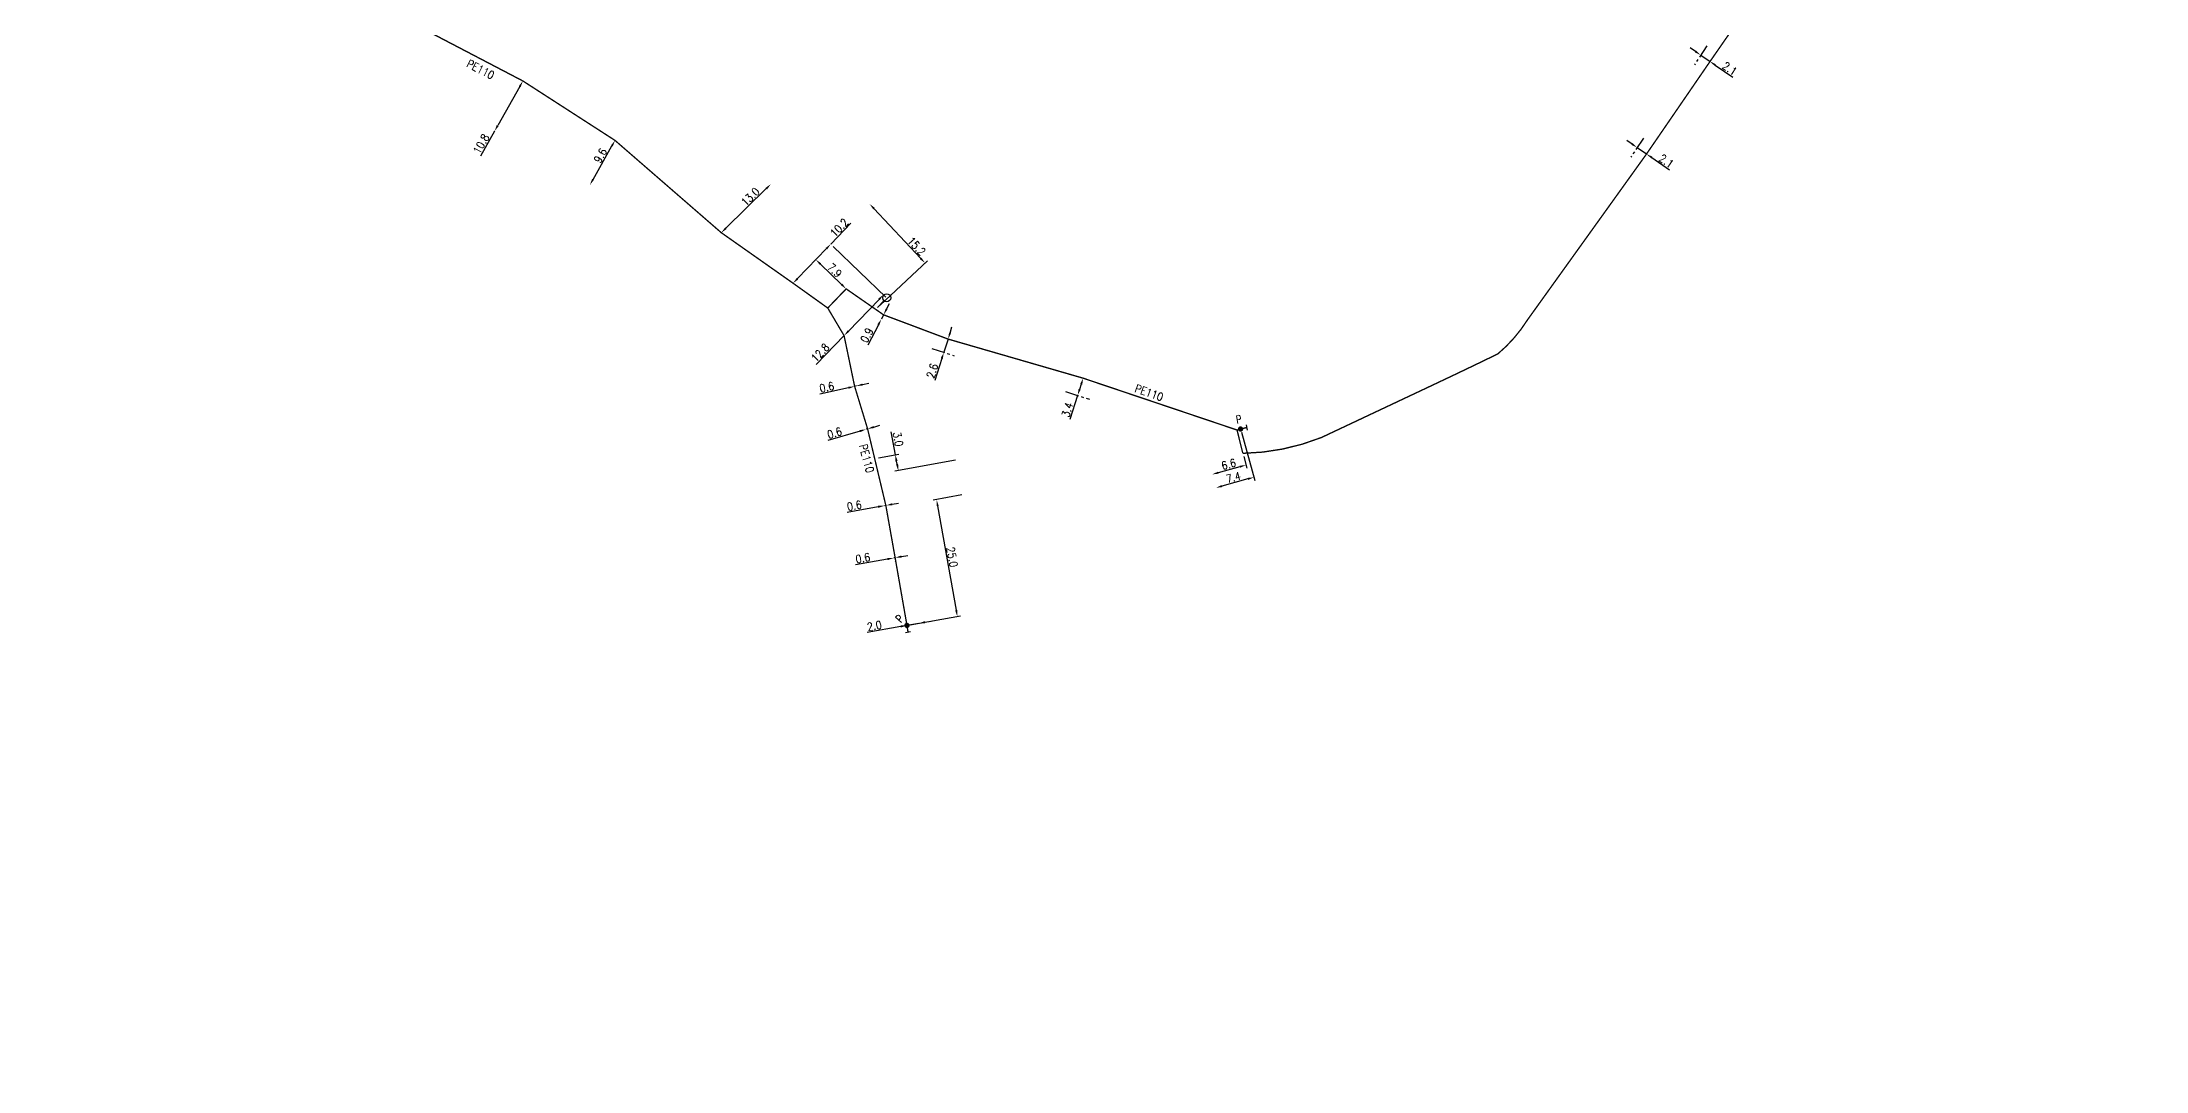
# Model space of a CAD drawing. Header units: millimetres. Extents: x 183000 to 183920, y 151989 to 153001.
# Drawn here: x 183442.5 to 183837, y 152499.4 to 152692.2 of the extents above; entities that cross this region are included whole.
import ezdxf
from ezdxf.enums import TextEntityAlignment as Align

# ---------------------------------------------------------------- set-up
doc = ezdxf.new("R2010")
doc.units = ezdxf.units.MM
doc.header["$MEASUREMENT"] = 0
doc.header["$PDMODE"] = 34
doc.linetypes.add('CENTER', pattern=[50.8, 31.75, -6.35, 6.35, -6.35])
doc.linetypes.add('L_100_PE', pattern=[14, 10, -1.5, 1, -1.5])
doc.layers.get('0').update_dxf_attribs({"linetype": 'CONTINUOUS'})
doc.layers.get('DEFPOINTS').update_dxf_attribs({"linetype": 'CONTINUOUS'})
for name, color, linetype in [('L_140', 3, 'CONTINUOUS'), ('L_300', 7, 'CONTINUOUS'), ('L_340', 7, 'CONTINUOUS')]:
    doc.layers.add(name, color=color, linetype=linetype)
doc.styles.add('G_ROMANS', font='ROMANS.SHX', dxfattribs={"width": 0.75})
doc.styles.get("Standard").update_dxf_attribs({"font": 'romans.shx', "width": 0.85})
doc.dimstyles.get("Standard").update_dxf_attribs({"dimtxt": 1.5, "dimasz": 1.2, "dimexe": 0.625, "dimexo": 0.625, "dimgap": 0.25, "dimtad": 1, "dimdec": 1, "dimzin": 0, "dimdsep": 46, "dimtxsty": 'Standard', "dimcen": -0.5, "dimadec": 0, "dimazin": 0, "dimtfac": 1, "dimtdec": 1, "dimtmove": 0, "dimatfit": 3, "dimfxl": 1, "dimtolj": 1, "dimtzin": 0, "dimarcsym": 0})

# ---------------------------------------------------------------- blocks, each defined once
blk = doc.blocks.new('L_340_07')
at = {"color": 0, "linetype": 'Continuous', "const_width": 0.25, "flags": 128}
blk.add_lwpolyline([(0, 0), (1.25, 0)], dxfattribs=at)
at = {"color": 0, "linetype": 'Continuous', "flags": 128}
blk.add_lwpolyline([(1.25, -0.5), (1.25, 0.5)], dxfattribs=at)
at = {"color": 0, "linetype": 'Continuous', "width": 0.75, "flags": 3}
for tag, p in [('DEF_LEG', (0.72, -3.47)), ('DEF_COUP', (0.72, -5.97)), ('DEF_TYPE', (0.72, -8.47))]:
    blk.add_attdef(tag, text='', height=1.2, dxfattribs=at).set_placement(p, align=Align.MIDDLE)
blk = doc.blocks.new('L_340_14')
at = {"color": 0, "linetype": 'Continuous', "flags": 128}
blk.add_lwpolyline([(-2.5, 2.5), (-0.75, 2.5)], dxfattribs=at)
at = {"color": 0, "linetype": 'Continuous'}
blk.add_circle((0, 2.5), 0.75, dxfattribs=at)
at = {"color": 0, "linetype": 'Continuous', "style": 'G_ROMANS', "width": 0.75, "flags": 3}
for tag, p in [('DEF_LEG', (0, -10)), ('DEF_COUP', (0, -12.5)), ('DEF_TYPE', (0, -15))]:
    blk.add_attdef(tag, text='', height=1.2, dxfattribs=at).set_placement(p, align=Align.MIDDLE)
blk = doc.blocks.new('*D44')
at = {"layer": 'DEFPOINTS', "color": 0, "linetype": 'Continuous'}
for p in [(183615.58, 152607.49), (183604.69, 152582.93), (183614.13, 152584.61)]:
    blk.add_point(p, dxfattribs=at)
at = {"layer": 'L_340', "color": 0, "linetype": 'Continuous', "lineweight": -2}
for p, q in [((183614.96, 152607.38), (183609.61, 152606.43)), ((183610.44, 152605.36), (183613.92, 152585.79)), ((183605.31, 152583.04), (183614.74, 152584.72))]:
    blk.add_line(p, q, dxfattribs=at)
at = {"layer": 'L_340', "color": 0, "linetype": 'Continuous'}
for points in [[(183610.63, 152605.39), (183610.24, 152605.32), (183610.23, 152606.54)], [(183614.11, 152585.83), (183613.72, 152585.76), (183614.13, 152584.61)]]:
    blk.add_solid(points, dxfattribs=at)
at = {"layer": 'L_340', "color": 0, "linetype": 'Continuous', "insert": (183613.16, 152595.75), "char_height": 1.5, "attachment_point": 5, "rotation": 280.0796}
blk.add_mtext('\\A1;25.0', dxfattribs=at)
blk = doc.blocks.new('*D45')
at = {"layer": 'DEFPOINTS', "color": 0, "linetype": 'Continuous'}
for p in [(183598.74, 152614.24), (183614.42, 152613.99), (183603.05, 152611.96)]:
    blk.add_point(p, dxfattribs=at)
at = {"layer": 'L_140', "color": 0, "linetype": 'Continuous', "lineweight": -2}
for p, q in [((183602.52, 152614.92), (183601.76, 152619.22)), ((183599.35, 152614.35), (183603.14, 152615.03)), ((183613.81, 152613.88), (183602.43, 152611.85)), ((183602.84, 152613.14), (183602.73, 152613.74))]:
    blk.add_line(p, q, dxfattribs=at)
at = {"layer": 'L_140', "color": 0, "linetype": 'Continuous'}
for points in [[(183602.93, 152613.77), (183602.54, 152613.7), (183602.52, 152614.92)], [(183603.04, 152613.18), (183602.64, 152613.11), (183603.05, 152611.96)]]:
    blk.add_solid(points, dxfattribs=at)
at = {"layer": 'L_140', "color": 0, "linetype": 'Continuous', "insert": (183603.02, 152617.83), "char_height": 1.5, "attachment_point": 5, "rotation": 280.0796}
blk.add_mtext('\\A1;3.0', dxfattribs=at)
blk = doc.blocks.new('*D46')
at = {"layer": 'DEFPOINTS', "color": 0, "linetype": 'Continuous'}
for p in [(183597.04, 152619.68), (183597.32, 152619.77), (183597.32, 152619.77)]:
    blk.add_point(p, dxfattribs=at)
at = {"layer": 'L_140', "color": 0, "linetype": 'Continuous', "lineweight": -2}
for p, q in [((183595.89, 152619.34), (183589.88, 152617.58)), ((183597.32, 152619.77), (183597.04, 152619.68)), ((183598.48, 152620.11), (183599.63, 152620.44))]:
    blk.add_line(p, q, dxfattribs=at)
at = {"layer": 'L_140', "color": 0, "linetype": 'Continuous'}
for points in [[(183595.83, 152619.54), (183595.94, 152619.15), (183597.04, 152619.68)], [(183598.42, 152620.3), (183598.53, 152619.91), (183597.32, 152619.77)]]:
    blk.add_solid(points, dxfattribs=at)
at = {"layer": 'L_140', "color": 0, "linetype": 'Continuous', "insert": (183591.12, 152618.99), "char_height": 1.5, "attachment_point": 5, "rotation": 16.3586}
blk.add_mtext('\\A1;0.6', dxfattribs=at)
blk = doc.blocks.new('*D47')
at = {"layer": 'DEFPOINTS', "color": 0, "linetype": 'Continuous'}
for p in [(183594.88, 152627.73), (183595.17, 152627.8), (183595.17, 152627.8)]:
    blk.add_point(p, dxfattribs=at)
at = {"layer": 'L_140', "color": 0, "linetype": 'Continuous', "lineweight": -2}
for p, q in [((183593.71, 152627.47), (183588.33, 152626.26)), ((183595.17, 152627.8), (183594.88, 152627.73)), ((183596.34, 152628.06), (183597.52, 152628.32))]:
    blk.add_line(p, q, dxfattribs=at)
at = {"layer": 'L_140', "color": 0, "linetype": 'Continuous'}
for points in [[(183593.67, 152627.66), (183593.75, 152627.27), (183594.88, 152627.73)], [(183596.3, 152628.25), (183596.39, 152627.86), (183595.17, 152627.8)]]:
    blk.add_solid(points, dxfattribs=at)
at = {"layer": 'L_140', "color": 0, "linetype": 'Continuous', "insert": (183589.66, 152627.58), "char_height": 1.5, "attachment_point": 5, "rotation": 12.6785}
blk.add_mtext('\\A1;0.6', dxfattribs=at)
blk = doc.blocks.new('*D48')
at = {"layer": 'DEFPOINTS', "color": 0, "linetype": 'Continuous'}
for p in [(183600.49, 152605.37), (183600.73, 152605.41), (183600.73, 152605.41)]:
    blk.add_point(p, dxfattribs=at)
at = {"layer": 'L_140', "color": 0, "linetype": 'Continuous', "lineweight": -2}
for p, q in [((183601.91, 152605.63), (183603.1, 152605.84)), ((183599.31, 152605.16), (183593.45, 152604.1)), ((183600.73, 152605.41), (183600.49, 152605.37))]:
    blk.add_line(p, q, dxfattribs=at)
at = {"layer": 'L_140', "color": 0, "linetype": 'Continuous'}
for points in [[(183601.88, 152605.82), (183601.95, 152605.43), (183600.73, 152605.41)], [(183599.28, 152605.35), (183599.35, 152604.96), (183600.49, 152605.37)]]:
    blk.add_solid(points, dxfattribs=at)
at = {"layer": 'L_140', "color": 0, "linetype": 'Continuous', "insert": (183594.83, 152605.37), "char_height": 1.5, "attachment_point": 5, "rotation": 10.1921}
blk.add_mtext('\\A1;0.6', dxfattribs=at)
blk = doc.blocks.new('*D49')
at = {"layer": 'DEFPOINTS', "color": 0, "linetype": 'Continuous'}
for p in [(183602.21, 152595.57), (183602.21, 152595.57), (183602.47, 152595.62)]:
    blk.add_point(p, dxfattribs=at)
at = {"layer": 'L_140', "color": 0, "linetype": 'Continuous', "lineweight": -2}
for p, q in [((183601.02, 152595.36), (183595.04, 152594.28)), ((183602.47, 152595.62), (183602.21, 152595.57)), ((183602.32, 152594.96), (183602.32, 152594.96)), ((183602.58, 152595), (183602.58, 152595)), ((183603.65, 152595.83), (183604.83, 152596.04))]:
    blk.add_line(p, q, dxfattribs=at)
at = {"layer": 'L_140', "color": 0, "linetype": 'Continuous'}
for points in [[(183600.99, 152595.55), (183601.06, 152595.16), (183602.21, 152595.57)], [(183603.61, 152596.03), (183603.69, 152595.63), (183602.47, 152595.62)]]:
    blk.add_solid(points, dxfattribs=at)
at = {"layer": 'L_140', "color": 0, "linetype": 'Continuous', "insert": (183596.42, 152595.54), "char_height": 1.5, "attachment_point": 5, "rotation": 10.2456}
blk.add_mtext('\\A1;0.6', dxfattribs=at)
blk = doc.blocks.new('*D50')
at = {"layer": 'DEFPOINTS', "color": 0, "linetype": 'Continuous'}
for p in [(183604.69, 152582.93), (183604.69, 152582.93), (183606.89, 152583.32)]:
    blk.add_point(p, dxfattribs=at)
at = {"layer": 'L_340', "color": 0, "linetype": 'Continuous', "lineweight": -2}
for p, q in [((183603.51, 152582.72), (183597.2, 152581.6)), ((183606.89, 152583.32), (183604.69, 152582.93)), ((183608.07, 152583.53), (183609.25, 152583.74))]:
    blk.add_line(p, q, dxfattribs=at)
at = {"layer": 'L_340', "color": 0, "linetype": 'Continuous'}
for points in [[(183603.48, 152582.92), (183603.55, 152582.53), (183604.69, 152582.93)], [(183608.03, 152583.73), (183608.1, 152583.34), (183606.89, 152583.32)]]:
    blk.add_solid(points, dxfattribs=at)
at = {"layer": 'L_340', "color": 0, "linetype": 'Continuous', "insert": (183598.58, 152582.86), "char_height": 1.5, "attachment_point": 5, "rotation": 10.0796}
blk.add_mtext('\\A1;2.0', dxfattribs=at)
blk = doc.blocks.new('L_300_12')
at = {"color": 0, "linetype": 'Continuous', "const_width": 0.497, "flags": 128}
blk.add_lwpolyline([(-0.25, 0, 1), (0.25, 0, 1)], format="xyb", close=True, dxfattribs=at)
at = {"color": 0, "linetype": 'Continuous', "style": 'G_ROMANS', "width": 0.75}
blk.add_text('P', height=1.5, dxfattribs=at).set_placement((0, 1.85), align=Align.MIDDLE)
at = {"color": 0, "linetype": 'Continuous', "style": 'G_ROMANS', "width": 0.75, "flags": 3}
for tag, p in [('DEF_COUP', (0, -7.5)), ('DEF_LEG', (0, -5)), ('DEF_TYPE', (0, -10))]:
    blk.add_attdef(tag, text='', height=1.2, dxfattribs=at).set_placement(p, align=Align.MIDDLE)
blk = doc.blocks.new('*D53')
at = {"layer": 'DEFPOINTS', "color": 0, "linetype": 'Continuous'}
for p in [(183590.42, 152654.4), (183600.28, 152644.89), (183592.9, 152637.24)]:
    blk.add_point(p, dxfattribs=at)
at = {"layer": 'L_140', "color": 0, "linetype": 'Continuous', "lineweight": -2}
for p, q in [((183590.87, 152653.97), (183600.73, 152644.46)), ((183599.45, 152644.03), (183593.73, 152638.1)), ((183592.9, 152637.24), (183587.69, 152631.83))]:
    blk.add_line(p, q, dxfattribs=at)
at = {"layer": 'L_140', "color": 0, "linetype": 'Continuous'}
for points in [[(183599.31, 152644.17), (183599.59, 152643.89), (183600.28, 152644.89)], [(183593.59, 152638.24), (183593.88, 152637.96), (183592.9, 152637.24)]]:
    blk.add_solid(points, dxfattribs=at)
at = {"layer": 'L_140', "color": 0, "linetype": 'Continuous', "insert": (183588.43, 152634.04), "char_height": 1.5, "attachment_point": 5, "rotation": 46.0297}
blk.add_mtext('\\A1;12.8', dxfattribs=at)
blk = doc.blocks.new('*D269')
at = {"layer": 'DEFPOINTS', "color": 0, "linetype": 'Continuous'}
for p in [(183532.69, 152684.96), (183527.38, 152675.56), (183527.38, 152675.56)]:
    blk.add_point(p, dxfattribs=at)
at = {"layer": 'L_140', "color": 0, "linetype": 'Continuous', "lineweight": -2}
for p, q in [((183532.1, 152683.91), (183527.97, 152676.6)), ((183527.38, 152675.56), (183524.72, 152670.85))]:
    blk.add_line(p, q, dxfattribs=at)
at = {"layer": 'L_140', "color": 0, "linetype": 'Continuous'}
for points in [[(183531.92, 152684.01), (183532.27, 152683.82), (183532.69, 152684.96)], [(183527.79, 152676.7), (183528.14, 152676.5), (183527.38, 152675.56)]]:
    blk.add_solid(points, dxfattribs=at)
at = {"layer": 'L_140', "color": 0, "linetype": 'Continuous', "insert": (183524.88, 152673.17), "char_height": 1.5, "attachment_point": 5, "rotation": 60.541}
blk.add_mtext('\\A1;10.8', dxfattribs=at)
blk = doc.blocks.new('*D270')
at = {"layer": 'DEFPOINTS', "color": 0, "linetype": 'Continuous'}
for p in [(183579.17, 152665.63), (183579.17, 152665.63), (183569.88, 152656.53)]:
    blk.add_point(p, dxfattribs=at)
at = {"layer": 'L_140', "color": 0, "linetype": 'Continuous', "lineweight": -2}
blk.add_line((183570.74, 152657.37), (183578.32, 152664.79), dxfattribs=at)
at = {"layer": 'L_140', "color": 0, "linetype": 'Continuous'}
for points in [[(183578.18, 152664.93), (183578.46, 152664.64), (183579.17, 152665.63)], [(183570.6, 152657.51), (183570.88, 152657.23), (183569.88, 152656.53)]]:
    blk.add_solid(points, dxfattribs=at)
at = {"layer": 'L_140', "color": 0, "linetype": 'Continuous', "insert": (183575.33, 152663.26), "char_height": 1.5, "attachment_point": 5, "rotation": 44.3956}
blk.add_mtext('\\A1;13.0', dxfattribs=at)
blk = doc.blocks.new('*D271')
at = {"layer": 'DEFPOINTS', "color": 0, "linetype": 'Continuous'}
for p in [(183590.42, 152654.4), (183590.42, 152654.4), (183583.34, 152647.06)]:
    blk.add_point(p, dxfattribs=at)
at = {"layer": 'L_140', "color": 0, "linetype": 'Continuous', "lineweight": -2}
for p, q in [((183590.42, 152654.4), (183594.18, 152658.29)), ((183584.18, 152647.93), (183589.59, 152653.54))]:
    blk.add_line(p, q, dxfattribs=at)
at = {"layer": 'L_140', "color": 0, "linetype": 'Continuous'}
for points in [[(183589.45, 152653.68), (183589.73, 152653.4), (183590.42, 152654.4)], [(183584.03, 152648.06), (183584.32, 152647.79), (183583.34, 152647.06)]]:
    blk.add_solid(points, dxfattribs=at)
at = {"layer": 'L_140', "color": 0, "linetype": 'Continuous', "insert": (183592, 152657.47), "char_height": 1.5, "attachment_point": 5, "rotation": 46.0297}
blk.add_mtext('\\A1;10.2', dxfattribs=at)
blk = doc.blocks.new('*D272')
at = {"layer": 'DEFPOINTS', "color": 0, "linetype": 'Continuous'}
for p in [(183587.61, 152651.48), (183587.61, 152651.48), (183593.29, 152646)]:
    blk.add_point(p, dxfattribs=at)
at = {"layer": 'L_140', "color": 0, "linetype": 'Continuous', "lineweight": -2}
blk.add_line((183592.43, 152646.83), (183588.47, 152650.65), dxfattribs=at)
at = {"layer": 'L_140', "color": 0, "linetype": 'Continuous'}
for points in [[(183588.61, 152650.79), (183588.33, 152650.51), (183587.61, 152651.48)], [(183592.57, 152646.98), (183592.29, 152646.69), (183593.29, 152646)]]:
    blk.add_solid(points, dxfattribs=at)
at = {"layer": 'L_140', "color": 0, "linetype": 'Continuous', "insert": (183591.14, 152649.46), "char_height": 1.5, "attachment_point": 5, "rotation": 316.0297}
blk.add_mtext('\\A1;7.9', dxfattribs=at)
blk = doc.blocks.new('*D273')
at = {"layer": 'DEFPOINTS', "color": 0, "linetype": 'Continuous'}
for p in [(183597.68, 152661.93), (183597.68, 152661.93), (183599.2, 152642.52)]:
    blk.add_point(p, dxfattribs=at)
at = {"layer": 'L_340', "color": 0, "linetype": 'Continuous', "lineweight": -2}
for p, q in [((183607.26, 152651.71), (183598.51, 152661.05)), ((183599.66, 152642.95), (183608.54, 152651.27))]:
    blk.add_line(p, q, dxfattribs=at)
at = {"layer": 'L_340', "color": 0, "linetype": 'Continuous'}
for points in [[(183598.65, 152661.19), (183598.36, 152660.92), (183597.68, 152661.93)], [(183607.4, 152651.85), (183607.11, 152651.58), (183608.08, 152650.84)]]:
    blk.add_solid(points, dxfattribs=at)
at = {"layer": 'L_340', "color": 0, "linetype": 'Continuous', "insert": (183606.49, 152654), "char_height": 1.5, "attachment_point": 5, "rotation": 313.1442}
blk.add_mtext('\\A1;15.2', dxfattribs=at)
blk = doc.blocks.new('*D274')
at = {"layer": 'DEFPOINTS', "color": 0, "linetype": 'Continuous'}
for p in [(183600.3, 152641.14), (183599.89, 152640.34), (183599.89, 152640.34)]:
    blk.add_point(p, dxfattribs=at)
at = {"layer": 'L_140', "color": 0, "linetype": 'Continuous', "lineweight": -2}
for p, q in [((183600.3, 152641.14), (183599.89, 152640.34)), ((183600.86, 152642.2), (183601.41, 152643.26)), ((183599.33, 152639.28), (183597.33, 152635.46))]:
    blk.add_line(p, q, dxfattribs=at)
at = {"layer": 'L_140', "color": 0, "linetype": 'Continuous'}
for points in [[(183600.68, 152642.29), (183601.04, 152642.11), (183600.3, 152641.14)], [(183599.15, 152639.37), (183599.51, 152639.18), (183599.89, 152640.34)]]:
    blk.add_solid(points, dxfattribs=at)
at = {"layer": 'L_140', "color": 0, "linetype": 'Continuous', "insert": (183597.17, 152637.3), "char_height": 1.5, "attachment_point": 5, "rotation": 62.4186}
blk.add_mtext('\\A1;0.9', dxfattribs=at)
blk = doc.blocks.new('*D275')
at = {"layer": 'DEFPOINTS', "color": 0, "linetype": 'Continuous'}
for p in [(183611.6, 152634.11), (183611.6, 152634.11), (183612.4, 152636.59)]:
    blk.add_point(p, dxfattribs=at)
at = {"layer": 'L_140', "color": 0, "linetype": 'Continuous', "lineweight": -2}
for p, q in [((183612.77, 152637.73), (183613.13, 152638.87)), ((183612.4, 152636.59), (183611.6, 152634.11)), ((183611.23, 152632.97), (183609.89, 152628.81))]:
    blk.add_line(p, q, dxfattribs=at)
at = {"layer": 'L_140', "color": 0, "linetype": 'Continuous'}
for points in [[(183612.58, 152637.79), (183612.96, 152637.67), (183612.4, 152636.59)], [(183611.04, 152633.03), (183611.42, 152632.91), (183611.6, 152634.11)]]:
    blk.add_solid(points, dxfattribs=at)
at = {"layer": 'L_140', "color": 0, "linetype": 'Continuous', "insert": (183609.43, 152630.63), "char_height": 1.5, "attachment_point": 5, "rotation": 72.1272}
blk.add_mtext('\\A1;2.6', dxfattribs=at)
blk = doc.blocks.new('*D276')
at = {"layer": 'DEFPOINTS', "color": 0, "linetype": 'Continuous'}
for p in [(183637.73, 152629.26), (183636.68, 152626.02), (183636.68, 152626.02)]:
    blk.add_point(p, dxfattribs=at)
at = {"layer": 'L_140', "color": 0, "linetype": 'Continuous', "lineweight": -2}
for p, q in [((183636.68, 152626.02), (183635.22, 152621.49)), ((183637.36, 152628.12), (183637.05, 152627.17))]:
    blk.add_line(p, q, dxfattribs=at)
at = {"layer": 'L_140', "color": 0, "linetype": 'Continuous'}
for points in [[(183637.17, 152628.18), (183637.55, 152628.06), (183637.73, 152629.26)], [(183636.86, 152627.23), (183637.24, 152627.1), (183636.68, 152626.02)]]:
    blk.add_solid(points, dxfattribs=at)
at = {"layer": 'L_140', "color": 0, "linetype": 'Continuous', "insert": (183634.77, 152623.34), "char_height": 1.5, "attachment_point": 5, "rotation": 72.1272}
blk.add_mtext('\\A1;3.4', dxfattribs=at)
blk = doc.blocks.new('*D277')
at = {"layer": 'DEFPOINTS', "color": 0, "linetype": 'Continuous'}
for p in [(183667.66, 152615.18), (183661.9, 152611.23), (183661.9, 152611.23)]:
    blk.add_point(p, dxfattribs=at)
at = {"layer": 'L_140', "color": 0, "linetype": 'Continuous', "lineweight": -2}
for p, q in [((183667.83, 152614.58), (183668.43, 152612.39)), ((183667.11, 152612.67), (183663.06, 152611.55))]:
    blk.add_line(p, q, dxfattribs=at)
at = {"layer": 'L_140', "color": 0, "linetype": 'Continuous'}
for points in [[(183663.01, 152611.75), (183663.11, 152611.36), (183661.9, 152611.23)], [(183667.05, 152612.86), (183667.16, 152612.48), (183668.26, 152612.99)]]:
    blk.add_solid(points, dxfattribs=at)
at = {"layer": 'L_140', "color": 0, "linetype": 'Continuous', "insert": (183665, 152613.13), "char_height": 1.5, "attachment_point": 5, "rotation": 15.4444}
blk.add_mtext('\\A1;6.6', dxfattribs=at)
blk = doc.blocks.new('*D279')
at = {"layer": 'DEFPOINTS', "color": 0, "linetype": 'Continuous'}
for p in [(183667.23, 152619.73), (183662.6, 152608.72), (183662.6, 152608.72)]:
    blk.add_point(p, dxfattribs=at)
at = {"layer": 'L_300', "color": 0, "linetype": 'Continuous', "lineweight": -2}
for p, q in [((183667.4, 152619.12), (183669.9, 152610.09)), ((183668.57, 152610.37), (183663.75, 152609.04))]:
    blk.add_line(p, q, dxfattribs=at)
at = {"layer": 'L_300', "color": 0, "linetype": 'Continuous'}
for points in [[(183668.52, 152610.57), (183668.63, 152610.18), (183669.73, 152610.69)], [(183663.7, 152609.23), (183663.81, 152608.85), (183662.6, 152608.72)]]:
    blk.add_solid(points, dxfattribs=at)
at = {"layer": 'L_300', "color": 0, "linetype": 'Continuous', "insert": (183665.9, 152610.67), "char_height": 1.5, "attachment_point": 5, "rotation": 15.4444}
blk.add_mtext('\\A1;7.4', dxfattribs=at)
blk = doc.blocks.new('*D280')
at = {"layer": 'DEFPOINTS', "color": 0, "linetype": 'Continuous'}
for p in [(183741.61, 152672.47), (183741.61, 152672.47), (183743.34, 152671.28)]:
    blk.add_point(p, dxfattribs=at)
at = {"layer": 'L_140', "color": 0, "linetype": 'Continuous', "lineweight": -2}
for p, q in [((183740.62, 152673.15), (183739.63, 152673.83)), ((183741.61, 152672.47), (183743.34, 152671.28)), ((183744.33, 152670.6), (183747.64, 152668.33))]:
    blk.add_line(p, q, dxfattribs=at)
at = {"layer": 'L_140', "color": 0, "linetype": 'Continuous'}
for points in [[(183740.74, 152673.31), (183740.51, 152672.98), (183741.61, 152672.47)], [(183744.45, 152670.77), (183744.22, 152670.44), (183743.34, 152671.28)]]:
    blk.add_solid(points, dxfattribs=at)
at = {"layer": 'L_140', "color": 0, "linetype": 'Continuous', "insert": (183747.05, 152669.95), "char_height": 1.5, "attachment_point": 5, "rotation": 325.5358}
blk.add_mtext('\\A1;2.1', dxfattribs=at)
blk = doc.blocks.new('*D281')
at = {"layer": 'DEFPOINTS', "color": 0, "linetype": 'Continuous'}
for p in [(183753.51, 152689.81), (183753.51, 152689.81), (183755.25, 152688.62)]:
    blk.add_point(p, dxfattribs=at)
at = {"layer": 'L_140', "color": 0, "linetype": 'Continuous', "lineweight": -2}
for p, q in [((183752.52, 152690.49), (183751.53, 152691.17)), ((183753.51, 152689.81), (183755.25, 152688.62)), ((183756.23, 152687.94), (183759.54, 152685.67))]:
    blk.add_line(p, q, dxfattribs=at)
at = {"layer": 'L_140', "color": 0, "linetype": 'Continuous'}
for points in [[(183752.64, 152690.65), (183752.41, 152690.32), (183753.51, 152689.81)], [(183756.35, 152688.1), (183756.12, 152687.77), (183755.25, 152688.62)]]:
    blk.add_solid(points, dxfattribs=at)
at = {"layer": 'L_140', "color": 0, "linetype": 'Continuous', "insert": (183758.95, 152687.29), "char_height": 1.5, "attachment_point": 5, "rotation": 325.5358}
blk.add_mtext('\\A1;2.1', dxfattribs=at)
blk = doc.blocks.new('*D547')
at = {"layer": 'DEFPOINTS', "color": 0, "linetype": 'Continuous'}
for p in [(183549.96, 152673.82), (183549.96, 152673.82), (183545.24, 152665.47)]:
    blk.add_point(p, dxfattribs=at)
at = {"layer": 'L_140', "color": 0, "linetype": 'Continuous', "lineweight": -2}
blk.add_line((183545.83, 152666.51), (183549.37, 152672.78), dxfattribs=at)
at = {"layer": 'L_140', "color": 0, "linetype": 'Continuous'}
for points in [[(183549.2, 152672.88), (183549.54, 152672.68), (183549.96, 152673.82)], [(183545.66, 152666.61), (183546, 152666.41), (183545.24, 152665.47)]]:
    blk.add_solid(points, dxfattribs=at)
at = {"layer": 'L_140', "color": 0, "linetype": 'Continuous', "insert": (183547.21, 152670.98), "char_height": 1.5, "attachment_point": 5, "rotation": 60.541}
blk.add_mtext('\\A1;9.6', dxfattribs=at)

msp = doc.modelspace()

# ---------------------------------------------------------------- linework, layer by layer
at = {"layer": 'L_140', "linetype": 'L_100_PE', "const_width": 0.25, "flags": 128}
msp.add_lwpolyline([(183252.05, 152397.96), (183248.25, 152401.54), (183247.81, 152401.27), (183246.87, 152400.9), (183246.2, 152400.64), (183245.64, 152400.44), (183244.95, 152400.36), (183244.23, 152400.41), (183243.29, 152400.52, -0.106564), (183243.19, 152400.56), (183241.58, 152401.53), (183237.97, 152404.02), (183233.04, 152407.33), (183224.18, 152413.23), (183221.43, 152415.1), (183215.15, 152419.33), (183208.28, 152423.76), (183199.91, 152428.64), (183194.16, 152431.76), (183187.28, 152435.44), (183181.33, 152438.4), (183180.73, 152438.7), (183180.21, 152439.64), (183180.21, 152439.64), (183180.21, 152439.64), (183178.97, 152440.26), (183161.21, 152449.11), (183155.53, 152452.81), (183151.06, 152457.98), (183149.19, 152462.99), (183149.08, 152467.77), (183148.97, 152472.05), (183149.54, 152474.49), (183150.99, 152478.24), (183153.73, 152483.75), (183163.69, 152499.59), (183166.77, 152504.19), (183168.62, 152506.78), (183176.01, 152516.59), (183181.3, 152523.18), (183186.44, 152529.74), (183190.61, 152535.21), (183193.83, 152540.43), (183195.5, 152544.55), (183196.5, 152547.23), (183198.31, 152552.63, -0.089435), (183198.35, 152552.71), (183198.7, 152553.14, -0.008579), (183198.71, 152553.15), (183198.84, 152553.3, 0.07507), (183198.88, 152553.36), (183198.99, 152553.61, 0.054364), (183199, 152553.66), (183199.08, 152554.03, 0.063762), (183199.08, 152554.1), (183199.04, 152554.51, -0.05906), (183199.04, 152554.57), (183199.17, 152555.61), (183199.17, 152555.61), (183199.17, 152555.61), (183199.17, 152555.61), (183199.17, 152555.61), (183199.45, 152557.86), (183202.61, 152572.02), (183202.96, 152573.06), (183204.51, 152577.98), (183206.23, 152583.46), (183208.28, 152589.39), (183213.31, 152604.95), (183213.32, 152604.96, 0.166804), (183213.31, 152605.13), (183213.26, 152605.26, -0.049107), (183213.25, 152605.31), (183213.22, 152605.5, -0.140408), (183213.24, 152605.63), (183213.53, 152606.36), (183213.83, 152607.04), (183215.88, 152611.89), (183223.71, 152630.04), (183235.75, 152645.91), (183237.17, 152648.11), (183240.14, 152653.37), (183241.77, 152655.67), (183242.12, 152656.35), (183242.12, 152656.35), (183242.63, 152657.45, -0.107508), (183242.63, 152657.45), (183243.85, 152658.53, -0.175439), (183244.18, 152658.77), (183245.93, 152659.15), (183247.63, 152659.24), (183251.34, 152658.99), (183257, 152658.63), (183267.25, 152658.36), (183272.82, 152658.52), (183280.81, 152659.15), (183286.91, 152660.31), (183295.34, 152662.48), (183306.09, 152665.74), (183320.27, 152669.97), (183326.9, 152672.24), (183339.91, 152675.75), (183357.46, 152680.48), (183370.8, 152684.22), (183378.25, 152686.66), (183383.97, 152689), (183386.75, 152690.27), (183387.53, 152690.52), (183387.89, 152690.7), (183388.38, 152690.93), (183388.95, 152691.45), (183389.48, 152692.05), (183389.81, 152692.47), (183391.01, 152693.47), (183394.33, 152695.67), (183394.33, 152695.67), (183407.42, 152703.83), (183448.34, 152728.29), (183448.7, 152728.5), (183448.98, 152728.57), (183449.31, 152728.57), (183449.52, 152728.53), (183450.91, 152728.55), (183452.95, 152727.94), (183473.53, 152716.93), (183477.84, 152714.62), (183487.03, 152709.71), (183501.37, 152701.32), (183532.69, 152684.96), (183549.96, 152673.82), (183569.88, 152656.53), (183583.34, 152647.06), (183589.84, 152642.41), (183593.29, 152646), (183600.3, 152641.14), (183612.4, 152636.59), (183637.73, 152629.26), (183666.57, 152619.55), (183667.66, 152615.18, 0.091037), (183682.38, 152618.14), (183702.7, 152627.71, 0.003149), (183715.46, 152633.81, 0.077889), (183721.05, 152640.23), (183743.34, 152671.28), (183755.25, 152688.62), (183766.41, 152704.7), (183776.51, 152718.89), (183789.18, 152737.85), (183791.76, 152742.37), (183796.58, 152753.73), (183801.97, 152766.41), (183824.2, 152821.94), (183827.92, 152830.72), (183831.3, 152836.12), (183836.84, 152846.96)], format="xyb", dxfattribs=at)
at = {"layer": 'L_140', "color": 7, "linetype": 'CENTER', "ltscale": 0.08, "flags": 128}
for points in [[(183754.67, 152691.56), (183752.32, 152688)], [(183742.75, 152674.25), (183740.39, 152670.69)], [(183609.33, 152634.84), (183613.55, 152633.48)], [(183634.42, 152626.75), (183638.94, 152625.3)]]:
    msp.add_lwpolyline(points, dxfattribs=at)
at = {"layer": 'L_140', "linetype": 'L_100_PE', "const_width": 0.25, "flags": 128}
for points in [[(183604.69, 152582.93), (183602.47, 152595.62), (183600.73, 152605.41), (183597.31, 152619.76), (183594.88, 152627.73), (183592.9, 152637.24), (183589.84, 152642.41)], [(183666.57, 152619.55), (183667.23, 152619.73)]]:
    msp.add_lwpolyline(points, dxfattribs=at)

# ---------------------------------------------------------------- block references
at = {"layer": 'L_300'}
for p, rotation in [((183667.23, 152619.73), 10.25392874310521), ((183604.69, 152582.93), 47.1774821811605)]:
    msp.add_blockref('L_300_12', p, dxfattribs=dict(at, rotation=rotation))
at = {"layer": 'L_340'}
for name, p, rotation in [('L_340_14', (183602.72, 152642.61), 46.77629569949806), ('L_340_07', (183667.23, 152619.73), 13.91556906098469), ('L_340_07', (183604.69, 152582.93), 279.0972479518475)]:
    msp.add_blockref(name, p, dxfattribs=dict(at, rotation=rotation))

# ---------------------------------------------------------------- texts
at = {"layer": 'L_140', "linetype": 'Continuous', "width": 0.85}
for rotation, p in [(332.8023, (183521.97, 152687.71)), (284.8111, (183595.7, 152616.68))]:
    msp.add_text('PE110', height=1.5, rotation=rotation, dxfattribs=at).set_placement(p)
msp.add_text('PE110', height=1.5, rotation=340.477, dxfattribs=at).set_placement((183650.07, 152626.54), align=Align.MIDDLE)

# ---------------------------------------------------------------- dimensions: what is measured, and where the dimension line sits
at = {"layer": 'L_140', "linetype": 'Continuous'}
for base, p1, p2, angle, picture, middle in [((183753.51, 152689.81), (183755.25, 152688.62), (183753.51, 152689.81), 325.5358, '*D281', (183758.38, 152686.47)), ((183527.38, 152675.56), (183532.69, 152684.96), (183527.38, 152675.56), 60.541, '*D269', (183525.75, 152672.68)), ((183549.96, 152673.82), (183545.24, 152665.47), (183549.96, 152673.82), 60.541, '*D547', (183548.08, 152670.49)), ((183741.61, 152672.47), (183743.34, 152671.28), (183741.61, 152672.47), 325.5358, '*D280', (183746.48, 152669.13)), ((183579.17, 152665.63), (183569.88, 152656.53), (183579.17, 152665.63), 224.3956, '*D270', (183576.03, 152662.55)), ((183590.42, 152654.4), (183583.34, 152647.06), (183590.42, 152654.4), 226.0297, '*D271', (183592.72, 152656.78)), ((183587.61, 152651.48), (183593.29, 152646), (183587.61, 152651.48), 316.0297, '*D272', (183590.45, 152648.74)), ((183599.89, 152640.34), (183600.3, 152641.14), (183599.89, 152640.34), 62.4186, '*D274', (183598.05, 152636.83)), ((183611.6, 152634.11), (183612.4, 152636.59), (183611.6, 152634.11), 72.1272, '*D275', (183610.38, 152630.32)), ((183636.68, 152626.02), (183637.73, 152629.26), (183636.68, 152626.02), 72.1272, '*D276', (183635.72, 152623.03)), ((183603.05, 152611.96), (183598.74, 152614.24), (183614.42, 152613.99), 280.0796, '*D45', (183602.04, 152617.66)), ((183661.9, 152611.23), (183667.66, 152615.18), (183661.9, 152611.23), 15.4444, '*D277', (183665.27, 152612.16))]:
    dim = msp.add_linear_dim(base=base, p1=p1, p2=p2, angle=angle, dimstyle='Standard', dxfattribs=at)
    dim.commit()
    dim.dimension.update_dxf_attribs({"geometry": picture, "text_midpoint": middle, "dimtype": 160})
for base, p1, p2, angle, text, picture, middle in [((183600.28, 152644.89), (183592.9, 152637.24), (183590.42, 152654.4), 46.0297, '12.8', '*D53', (183589.15, 152633.35)), ((183595.17, 152627.8), (183594.88, 152627.73), (183595.17, 152627.8), 12.6785, '0.6', '*D47', (183589.88, 152626.61)), ((183597.32, 152619.77), (183597.04, 152619.68), (183597.32, 152619.77), 16.3586, '0.6', '*D46', (183591.4, 152618.03)), ((183600.73, 152605.41), (183600.49, 152605.37), (183600.73, 152605.41), 10.1921, '0.6', '*D48', (183595.01, 152604.38)), ((183602.21, 152595.57), (183602.47, 152595.62), (183602.21, 152595.57), 190.2456, '0.6', '*D49', (183596.6, 152594.56))]:
    dim = msp.add_linear_dim(base=base, p1=p1, p2=p2, angle=angle, text=text, dimstyle='Standard', dxfattribs=at)
    dim.commit()
    dim.dimension.update_dxf_attribs({"geometry": picture, "text_midpoint": middle, "dimtype": 160})
at = {"layer": 'L_300', "linetype": 'Continuous'}
dim = msp.add_linear_dim(base=(183662.6, 152608.72), p1=(183667.23, 152619.73), p2=(183662.6, 152608.72), angle=15.4444, dimstyle='Standard', dxfattribs=at)
dim.commit()
dim.dimension.update_dxf_attribs({"geometry": '*D279', "text_midpoint": (183666.16, 152609.71), "dimtype": 160})
at = {"layer": 'L_340', "linetype": 'Continuous'}
dim = msp.add_linear_dim(base=(183597.68, 152661.93), p1=(183599.2, 152642.52), p2=(183597.68, 152661.93), angle=313.1442, dimstyle='Standard', dxfattribs=at)
dim.commit()
dim.dimension.update_dxf_attribs({"geometry": '*D273', "text_midpoint": (183605.76, 152653.31), "dimtype": 160})
for base, p1, angle, text, picture, middle in [((183614.13, 152584.61), (183615.58, 152607.49), 280.0796, '25.0', '*D44', (183612.18, 152595.57)), ((183604.69, 152582.93), (183606.89, 152583.32), 10.0796, '2.0', '*D50', (183598.76, 152581.88))]:
    dim = msp.add_linear_dim(base=base, p1=p1, p2=(183604.69, 152582.93), angle=angle, text=text, dimstyle='Standard', dxfattribs=at)
    dim.commit()
    dim.dimension.update_dxf_attribs({"geometry": picture, "text_midpoint": middle, "dimtype": 160})

doc.saveas('drawing.dxf')
